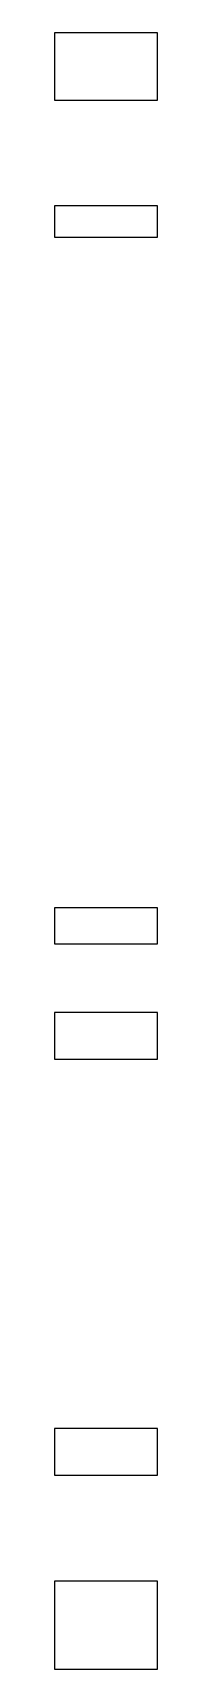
# Model space of a CAD drawing. Header units: metres. Extents: x -18.5 to -15.6, y -1.1 to 46.5.
import ezdxf

# ---------------------------------------------------------------- set-up
doc = ezdxf.new("R2010")
doc.units = ezdxf.units.M

msp = doc.modelspace()

# ---------------------------------------------------------------- linework, layer by layer
for p, q in [((-17.312, 46.5), (-18.55, 46.5)), ((-18.55, 46.5), (-18.55, 44.787)), ((-15.55, 46.5), (-17.312, 46.5)), ((-15.55, 46.158), (-15.55, 46.5)), ((-15.55, 44.564), (-15.55, 46.158)), ((-18.55, 44.787), (-18.55, 44.75)), ((-18.55, 44.75), (-18.55, 44.704)), ((-18.55, 44.704), (-18.55, 44.703)), ((-18.55, 44.703), (-18.55, 44.564)), ((-18.55, 44.564), (-18.55, 44.564)), ((-18.55, 44.564), (-18.55, 44.542)), ((-18.55, 44.542), (-18.258, 44.542)), ((-18.258, 44.542), (-15.55, 44.542)), ((-18.258, 44.542), (-18.258, 44.542)), ((-15.55, 44.563), (-15.55, 44.564)), ((-15.55, 44.542), (-15.55, 44.563)), ((-17.367, 41.466), (-18.55, 41.466)), ((-18.55, 41.466), (-18.55, 41.444)), ((-18.55, 41.444), (-18.55, 40.613)), ((-15.55, 41.466), (-17.367, 41.466)), ((-15.55, 41.444), (-15.55, 41.466)), ((-15.55, 40.55), (-15.55, 41.444)), ((-18.55, 40.613), (-18.55, 40.55)), ((-18.55, 40.55), (-15.728, 40.55)), ((-15.728, 40.55), (-15.55, 40.55)), ((-15.728, 40.55), (-15.728, 40.55)), ((-16.364, 21.05), (-18.55, 21.05)), ((-18.55, 21.05), (-18.55, 20.661)), ((-15.55, 21.05), (-16.364, 21.05)), ((-15.55, 20.661), (-15.55, 21.05)), ((-18.55, 20.661), (-18.55, 20.536)), ((-18.55, 20.536), (-18.55, 20.274)), ((-15.55, 20.536), (-15.55, 20.661)), ((-15.55, 20.274), (-15.55, 20.536)), ((-18.55, 20.274), (-18.55, 19.997)), ((-18.55, 19.997), (-16.673, 19.997)), ((-16.673, 19.997), (-15.55, 19.997)), ((-16.673, 19.997), (-16.673, 19.997)), ((-15.55, 19.997), (-15.55, 20.274)), ((-17.427, 18.003), (-18.55, 18.003)), ((-18.55, 18.003), (-18.55, 17.92)), ((-18.55, 17.92), (-18.55, 17.886)), ((-18.55, 17.886), (-18.55, 16.646)), ((-15.55, 18.003), (-17.427, 18.003)), ((-15.55, 17.92), (-15.55, 18.003)), ((-15.55, 16.646), (-15.55, 17.92)), ((-18.55, 16.646), (-17.829, 16.646)), ((-17.829, 16.646), (-15.55, 16.646)), ((-17.829, 16.646), (-17.829, 16.646)), ((-15.974, 5.9), (-18.55, 5.9)), ((-18.55, 5.9), (-18.55, 5.457)), ((-15.55, 5.9), (-15.974, 5.9)), ((-15.55, 5.362), (-15.55, 5.9)), ((-18.55, 5.457), (-18.55, 5.362)), ((-18.55, 5.362), (-18.55, 5.141)), ((-15.55, 4.865), (-15.55, 5.362)), ((-18.55, 5.141), (-18.55, 4.623)), ((-15.55, 4.787), (-15.55, 4.865)), ((-15.55, 4.576), (-15.55, 4.787)), ((-18.55, 4.623), (-18.55, 4.576)), ((-18.55, 4.576), (-18.55, 4.542)), ((-18.55, 4.542), (-18.258, 4.542)), ((-18.258, 4.542), (-15.55, 4.542)), ((-18.258, 4.542), (-18.258, 4.542)), ((-15.55, 4.558), (-15.55, 4.576)), ((-15.55, 4.542), (-15.55, 4.558)), ((-17.367, 1.466), (-18.55, 1.466)), ((-18.55, 1.466), (-18.55, 1.349)), ((-15.55, 1.466), (-17.367, 1.466)), ((-15.55, 1.368), (-15.55, 1.466)), ((-18.55, 1.349), (-18.55, 1.339)), ((-18.55, 1.339), (-18.55, 1.225)), ((-18.55, 1.225), (-18.55, 1.209)), ((-18.55, 1.209), (-18.55, 1.202)), ((-18.55, 1.202), (-18.55, 1.166)), ((-18.55, 1.166), (-18.55, -0.129)), ((-15.55, 1.349), (-15.55, 1.368)), ((-15.55, 1.255), (-15.55, 1.349)), ((-15.55, 1.225), (-15.55, 1.255)), ((-15.55, -0.343), (-15.55, 1.225)), ((-18.55, -0.129), (-18.55, -0.226)), ((-18.55, -0.226), (-18.55, -0.257)), ((-18.55, -0.257), (-18.55, -1.1)), ((-15.55, -0.505), (-15.55, -0.343)), ((-15.55, -0.613), (-15.55, -0.505)), ((-15.55, -0.677), (-15.55, -0.613)), ((-15.55, -1.1), (-15.55, -0.677)), ((-18.55, -1.1), (-15.861, -1.1)), ((-15.861, -1.1), (-15.55, -1.1)), ((-15.861, -1.1), (-15.861, -1.1))]:
    msp.add_line(p, q)

doc.saveas('drawing.dxf')
